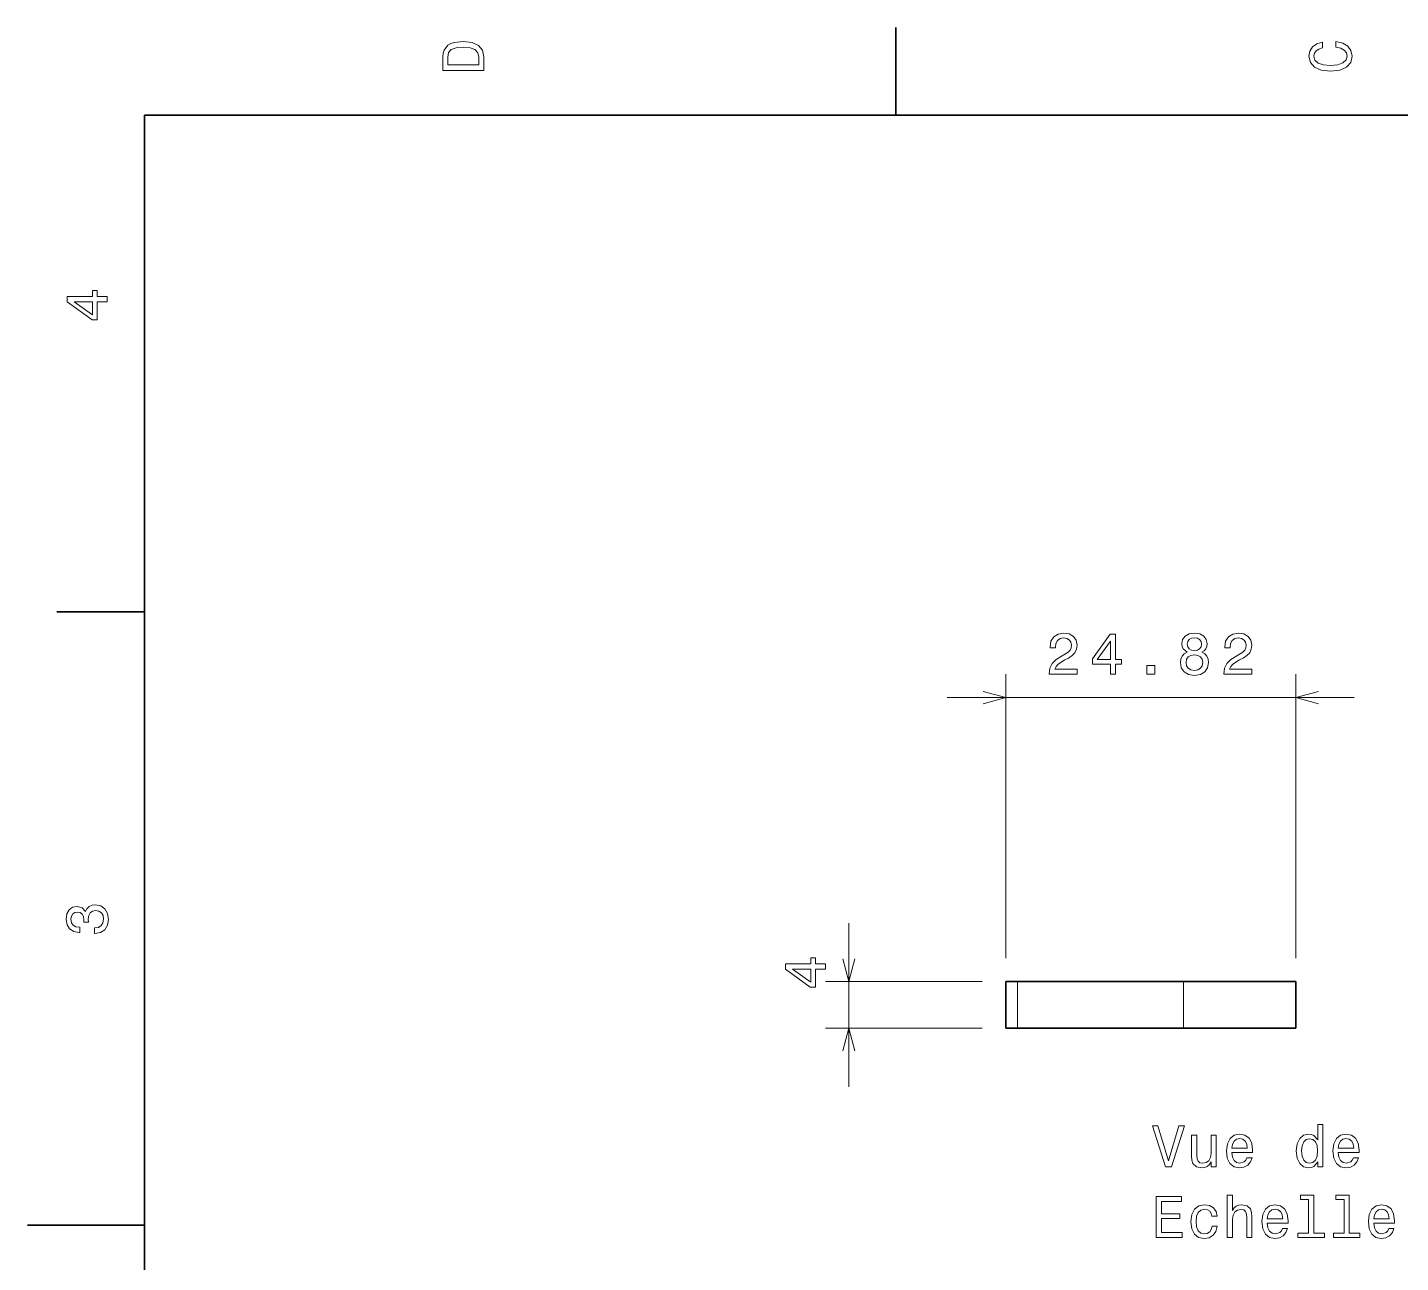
# Model space of a CAD drawing. Extents: x 0 to 296, y 0 to 210.
# Drawn here: x 0 to 117.5, y 101.8 to 207.5 of the extents above; entities that cross this region are included whole.
import ezdxf

# ---------------------------------------------------------------- set-up
doc = ezdxf.new("R2010")
doc.units = 0

msp = doc.modelspace()

# ---------------------------------------------------------------- linework, layer by layer
at = {"color": 7, "lineweight": 35, "ltscale": 0.1875}
for p, q in [((74.300003, 200), (74.300003, 207.5)), ((10, 157.5), (2.5, 157.5))]:
    msp.add_line(p, q, dxfattribs=at)
at = {"color": 7, "lineweight": 35}
for p, q in [((287, 200), (10, 200)), ((10, 200), (10, 10))]:
    msp.add_line(p, q, dxfattribs=at)
at = {"color": 7, "lineweight": 13}
for p, q in [((83.693192, 127.86441), (83.693192, 152.153015)), ((108.518028, 127.86441), (108.518028, 152.153015)), ((78.693192, 150.153015), (113.518036, 150.153015))]:
    msp.add_line(p, q, dxfattribs=at)
at = {"color": 7, "lineweight": 13, "ltscale": 0.35}
msp.add_line((70.279427, 116.86441), (70.279427, 130.86441), dxfattribs=at)
at = {"color": 7, "lineweight": 13, "ltscale": 0.335344}
for p, q in [((81.693192, 125.86441), (68.279427, 125.86441)), ((81.693192, 121.86441), (68.279427, 121.86441))]:
    msp.add_line(p, q, dxfattribs=at)
at = {"color": 7, "lineweight": 35, "ltscale": 0.025}
for p, q in [((83.693192, 125.86441), (84.693192, 125.86441)), ((83.693192, 121.86441), (84.693192, 121.86441))]:
    msp.add_line(p, q, dxfattribs=at)
at = {"color": 7, "lineweight": 35, "ltscale": 0.1}
for p, q in [((83.693192, 125.86441), (83.693192, 121.86441)), ((108.518028, 125.86441), (108.518028, 121.86441))]:
    msp.add_line(p, q, dxfattribs=at)
at = {"color": 7, "lineweight": 35, "ltscale": 0.355621}
for p, q in [((98.91803, 125.86441), (84.693192, 125.86441)), ((98.91803, 121.86441), (84.693192, 121.86441))]:
    msp.add_line(p, q, dxfattribs=at)
at = {"color": 7, "lineweight": 13, "ltscale": 0.1}
for p, q in [((84.693192, 125.86441), (84.693192, 121.86441)), ((98.91803, 121.86441), (98.91803, 125.86441))]:
    msp.add_line(p, q, dxfattribs=at)
at = {"color": 7, "lineweight": 35, "ltscale": 0.24}
for p, q in [((98.91803, 125.86441), (108.518028, 125.86441)), ((98.91803, 121.86441), (108.518028, 121.86441))]:
    msp.add_line(p, q, dxfattribs=at)
at = {"color": 7, "lineweight": 35, "ltscale": 0.25}
msp.add_line((10, 105), (0, 105), dxfattribs=at)
at = {"color": 7, "lineweight": 13}
for points in [[(35.533215, 204.994965), (35.533215, 203.829971), (39.033215, 203.829971), (39.033215, 204.994965), (38.922264, 205.544678), (38.584366, 205.953171), (38.034657, 206.205338), (37.283215, 206.296112), (36.516644, 206.215424), (36.21405, 206.114563), (35.971977, 205.973343), (35.644165, 205.56485), (35.563473, 205.297562)], [(35.951801, 204.959656), (36.027451, 205.342941), (36.259438, 205.605194), (36.672985, 205.761536), (37.283215, 205.811966), (37.873272, 205.756485), (38.286816, 205.600143), (38.533936, 205.332855), (38.614628, 204.959656), (38.614628, 204.298996), (35.951801, 204.298996)], [(111.93206, 205.817017), (112.35569, 205.716141), (112.658287, 205.549713), (112.844887, 205.317734), (112.905403, 205.045395), (112.814629, 204.71759), (112.54229, 204.460388), (112.098488, 204.28891), (111.483215, 204.233429), (110.872986, 204.28891), (110.424141, 204.455338), (110.151802, 204.71254), (110.055984, 205.045395), (110.106415, 205.287476), (110.247627, 205.494247), (110.474571, 205.655624), (110.787247, 205.766571), (110.787247, 206.245682), (110.308144, 206.094391), (109.94503, 205.832138), (109.718086, 205.474075), (109.637398, 205.045395), (109.763474, 204.510818), (110.116501, 204.10231), (110.696472, 203.840057), (111.483215, 203.749283), (112.269958, 203.840057), (112.84993, 204.10231), (113.208, 204.510818), (113.329041, 205.045395), (113.233215, 205.51442), (112.965927, 205.892654), (112.527161, 206.159943), (111.93206, 206.301163)], [(6.833213, 184.02739), (6.833213, 184.481277), (5.965778, 184.481277), (5.965778, 184.98056), (5.56232, 184.98056), (5.56232, 184.481277), (3.408862, 184.481277), (3.408862, 184.022339), (5.521974, 182.489197), (5.965778, 182.489197), (5.965778, 184.02739)], [(5.56232, 182.912827), (3.993876, 184.02739), (5.56232, 184.02739)], [(87.403015, 152.153015), (89.80864, 152.153015), (89.80864, 152.586731), (87.907341, 152.586731), (88.013245, 152.823761), (88.194801, 153.020447), (88.754601, 153.378525), (89.052155, 153.529816), (89.385002, 153.746674), (89.62204, 153.99884), (89.758202, 154.296387), (89.80864, 154.634277), (89.7229, 155.057907), (89.48587, 155.390762), (89.122757, 155.602585), (88.653732, 155.678238), (88.169586, 155.592499), (87.80143, 155.355469), (87.5644, 154.977219), (87.483704, 154.477936), (87.483704, 154.407333), (87.942642, 154.407333), (87.942642, 154.447678), (87.988029, 154.790619), (88.124199, 155.042786), (88.341057, 155.204163), (88.628517, 155.259644), (88.921028, 155.209213), (89.137886, 155.08313), (89.279099, 154.886444), (89.329529, 154.639328), (89.294228, 154.407333), (89.198402, 154.210648), (89.037018, 154.039185), (88.815117, 153.887878), (88.51757, 153.726501), (88.023331, 153.413818), (87.675354, 153.080963), (87.468582, 152.677505), (87.403015, 152.168152)], [(92.646965, 152.153015), (93.100853, 152.153015), (93.100853, 153.020447), (93.600136, 153.020447), (93.600136, 153.423904), (93.100853, 153.423904), (93.100853, 155.577362), (92.641922, 155.577362), (91.10878, 153.464249), (91.10878, 153.020447), (92.646965, 153.020447)], [(99.21627, 154.039185), (98.959068, 153.897964), (98.782555, 153.701279), (98.6716, 153.454163), (98.636299, 153.156616), (98.716995, 152.707764), (98.948982, 152.359787), (99.327225, 152.137878), (99.841629, 152.052155), (100.350998, 152.137878), (100.72924, 152.359787), (100.961227, 152.707764), (101.046967, 153.156616), (101.006622, 153.454163), (100.900711, 153.701279), (100.719154, 153.897964), (100.466995, 154.039185), (100.668724, 154.160217), (100.809937, 154.326645), (100.895668, 154.528381), (100.925926, 154.775497), (100.845238, 155.13356), (100.633423, 155.421021), (100.290482, 155.60762), (99.841629, 155.678238), (99.387741, 155.60762), (99.0448, 155.421021), (98.827942, 155.13356), (98.752296, 154.775497), (98.777512, 154.528381), (98.863251, 154.326645)], [(99.2314, 154.735153), (99.271751, 154.957047), (99.392784, 155.128525), (99.584427, 155.234421), (99.841629, 155.27478), (100.093796, 155.234421), (100.285439, 155.128525), (100.406479, 154.957047), (100.451866, 154.735153), (100.406479, 154.508209), (100.285439, 154.331696), (100.093796, 154.215698), (99.841629, 154.180389), (99.584427, 154.220734), (99.392784, 154.331696), (99.271751, 154.508209)], [(102.347107, 152.153015), (104.752731, 152.153015), (104.752731, 152.586731), (102.851433, 152.586731), (102.957336, 152.823761), (103.138893, 153.020447), (103.698692, 153.378525), (103.996246, 153.529816), (104.329102, 153.746674), (104.566132, 153.99884), (104.702293, 154.296387), (104.752731, 154.634277), (104.666992, 155.057907), (104.429962, 155.390762), (104.066849, 155.602585), (103.597832, 155.678238), (103.113678, 155.592499), (102.745522, 155.355469), (102.508492, 154.977219), (102.427803, 154.477936), (102.427803, 154.407333), (102.886734, 154.407333), (102.886734, 154.447678), (102.932121, 154.790619), (103.068291, 155.042786), (103.285149, 155.204163), (103.572617, 155.259644), (103.86512, 155.209213), (104.081978, 155.08313), (104.22319, 154.886444), (104.273621, 154.639328), (104.238319, 154.407333), (104.142502, 154.210648), (103.981117, 154.039185), (103.759216, 153.887878), (103.461662, 153.726501), (102.967422, 153.413818), (102.619446, 153.080963), (102.412674, 152.677505), (102.347107, 152.168152)], [(91.53241, 153.423904), (92.646965, 154.992355), (92.646965, 153.423904)], [(95.757629, 152.153015), (96.45359, 152.153015), (96.45359, 152.904449), (95.757629, 152.904449)], [(99.120453, 153.166702), (99.16584, 153.43399), (99.312096, 153.635727), (99.53904, 153.766846), (99.841629, 153.812241), (100.139183, 153.766846), (100.366127, 153.635727), (100.512383, 153.43399), (100.562813, 153.166702), (100.512383, 152.879242), (100.366127, 152.662384), (100.139183, 152.521164), (99.841629, 152.475784), (99.53904, 152.521164), (99.312096, 152.662384), (99.16584, 152.879242)], [(5.73379, 129.979111), (5.769093, 129.979111), (6.253242, 130.059799), (6.616354, 130.296829), (6.848343, 130.670029), (6.934078, 131.164276), (6.848343, 131.688766), (6.626441, 132.082138), (6.273415, 132.334305), (5.819525, 132.425079), (5.521974, 132.384735), (5.279899, 132.273788), (5.0933, 132.092224), (4.957133, 131.850143), (4.684798, 132.177963), (4.251081, 132.293961), (3.857709, 132.218307), (3.560158, 132.00145), (3.373559, 131.648422), (3.307997, 131.164276), (3.388689, 130.710388), (3.610591, 130.362396), (3.963617, 130.135452), (4.432637, 130.059799), (4.46794, 130.059799), (4.46794, 130.508652), (4.145173, 130.548996), (3.913184, 130.680115), (3.771974, 130.891937), (3.721542, 131.189484), (3.761888, 131.451736), (3.867795, 131.643372), (4.039265, 131.759369), (4.271254, 131.804764), (4.518372, 131.759369), (4.684798, 131.638336), (4.785663, 131.426514), (4.815922, 131.139053), (4.810879, 130.942368), (5.209294, 130.942368), (5.199208, 131.189484), (5.244596, 131.507217), (5.365634, 131.744247), (5.56232, 131.885452), (5.819525, 131.935883), (6.112032, 131.880417), (6.328891, 131.734161), (6.465058, 131.502167), (6.510447, 131.194534), (6.460014, 130.876801), (6.308718, 130.644821), (6.066643, 130.498566), (5.73379, 130.443085)], [(68.279427, 126.925293), (68.279427, 127.379196), (67.411987, 127.379196), (67.411987, 127.878479), (67.00853, 127.878479), (67.00853, 127.379196), (64.855072, 127.379196), (64.855072, 126.920258), (66.968185, 125.387115), (67.411987, 125.387115), (67.411987, 126.925293)], [(67.00853, 125.81076), (65.440086, 126.925293), (67.00853, 126.925293)], [(98.501137, 113.512825), (97.623619, 110.53228), (96.720879, 113.512825), (96.241776, 113.512825), (97.37146, 110.007782), (97.875778, 110.007782), (98.980247, 113.512825)], [(103.040047, 111.233284), (104.815262, 111.233284), (104.820305, 111.440056), (104.739609, 112.020027), (104.517708, 112.453751), (104.164688, 112.715996), (103.695663, 112.811813), (103.236732, 112.710953), (102.883705, 112.428528), (102.656761, 111.969597), (102.576065, 111.36441), (102.651718, 110.744095), (102.878662, 110.290199), (103.226646, 110.007782), (103.680534, 109.911964), (104.073906, 109.977524), (104.396675, 110.148994), (104.633705, 110.421326), (104.769875, 110.784439), (104.331108, 110.784439), (104.240334, 110.58271), (104.109207, 110.431412), (103.736008, 110.310379), (103.448547, 110.365852), (103.231689, 110.542366), (103.090477, 110.829826), (103.040047, 111.218155)], [(110.388031, 110.426369), (110.388031, 110.007782), (110.831833, 110.007782), (110.831833, 113.628822), (110.393066, 113.628822), (110.393066, 112.302452), (110.055176, 112.685738), (109.848404, 112.776512), (109.611374, 112.811813), (109.182693, 112.710953), (108.849846, 112.428528), (108.63298, 111.97464), (108.557335, 111.36441), (108.63298, 110.754181), (108.849846, 110.295242), (109.182693, 110.007782), (109.611374, 109.911964), (109.848404, 109.947266), (110.060219, 110.03804)], [(112.148117, 111.233284), (113.923332, 111.233284), (113.928375, 111.440056), (113.847679, 112.020027), (113.625778, 112.453751), (113.272751, 112.715996), (112.803734, 112.811813), (112.344803, 112.710953), (111.991776, 112.428528), (111.764832, 111.969597), (111.684135, 111.36441), (111.759789, 110.744095), (111.986732, 110.290199), (112.334717, 110.007782), (112.788605, 109.911964), (113.181976, 109.977524), (113.504745, 110.148994), (113.741776, 110.421326), (113.877945, 110.784439), (113.439178, 110.784439), (113.348404, 110.58271), (113.217278, 110.431412), (112.844078, 110.310379), (112.556618, 110.365852), (112.339752, 110.542366), (112.198547, 110.829826), (112.148117, 111.218155)], [(101.70359, 112.715996), (101.259781, 112.715996), (101.259781, 111.152596), (101.209351, 110.789482), (101.063095, 110.527237), (100.836151, 110.365852), (100.538605, 110.315422), (100.301575, 110.355766), (100.150276, 110.476799), (100.064537, 110.683571), (100.044365, 110.976082), (100.044365, 112.715996), (99.600563, 112.715996), (99.600563, 110.935738), (99.615692, 110.577667), (99.711517, 110.280113), (100.004021, 110.007782), (100.473038, 109.911964), (100.725204, 109.947266), (100.942062, 110.03804), (101.128662, 110.194382), (101.279961, 110.421326), (101.279961, 110.007782), (101.70359, 110.007782)], [(103.040047, 111.606483), (103.09552, 111.954468), (103.231689, 112.21167), (103.438461, 112.368011), (103.710793, 112.423485), (103.978088, 112.368011), (104.18486, 112.21167), (104.310936, 111.954468), (104.356323, 111.606483)], [(109.687019, 112.413399), (109.979523, 112.342796), (110.201431, 112.146111), (110.33255, 111.818298), (110.38298, 111.36441), (110.33255, 110.905479), (110.201431, 110.577667), (109.979523, 110.375938), (109.687019, 110.310379), (109.409637, 110.375938), (109.197823, 110.577667), (109.056618, 110.910522), (109.011223, 111.36441), (109.056618, 111.813255), (109.197823, 112.141068), (109.409637, 112.342796)], [(112.148117, 111.606483), (112.20359, 111.954468), (112.339752, 112.21167), (112.546524, 112.368011), (112.818863, 112.423485), (113.086151, 112.368011), (113.292923, 112.21167), (113.419006, 111.954468), (113.464394, 111.606483)], [(96.564537, 103.960953), (98.783562, 103.960953), (98.783562, 104.384583), (97.028519, 104.384583), (97.028519, 105.56974), (98.591919, 105.56974), (98.591919, 105.988327), (97.028519, 105.988327), (97.028519, 107.037323), (98.743217, 107.037323), (98.743217, 107.460953), (96.564537, 107.460953)], [(102.651718, 103.960953), (103.09552, 103.960953), (103.09552, 105.524353), (103.140907, 105.882423), (103.287163, 106.144669), (103.514107, 106.306053), (103.816704, 106.36657), (104.058777, 106.316139), (104.210075, 106.17997), (104.285721, 105.953026), (104.310936, 105.650436), (104.310936, 103.960953), (104.754745, 103.960953), (104.754745, 105.741211), (104.734566, 106.099281), (104.643791, 106.396835), (104.346237, 106.669167), (103.882263, 106.764984), (103.630104, 106.729683), (103.413246, 106.633865), (103.231689, 106.482567), (103.09552, 106.275795), (103.09552, 107.581993), (102.651718, 107.581993)], [(109.606323, 107.208794), (109.606323, 104.334152), (108.693504, 104.334152), (108.693504, 103.960953), (110.957909, 103.960953), (110.957909, 104.334152), (110.050133, 104.334152), (110.050133, 107.581993), (108.910362, 107.581993), (108.910362, 107.208794)], [(112.642349, 107.208794), (112.642349, 104.334152), (111.729523, 104.334152), (111.729523, 103.960953), (113.993935, 103.960953), (113.993935, 104.334152), (113.086151, 104.334152), (113.086151, 107.581993), (111.946381, 107.581993), (111.946381, 107.208794)], [(101.340477, 105.771469), (101.779236, 105.771469), (101.688461, 106.174927), (101.471603, 106.492653), (101.133705, 106.689339), (100.694946, 106.764984), (100.210793, 106.664124), (99.842636, 106.381699), (99.610649, 105.922768), (99.529961, 105.307495), (99.605606, 104.697266), (99.83255, 104.24337), (100.19062, 103.960953), (100.679817, 103.865135), (101.113533, 103.940781), (101.451431, 104.152596), (101.683418, 104.485451), (101.784279, 104.929253), (101.360649, 104.929253), (101.285004, 104.646835), (101.143791, 104.435013), (100.942062, 104.303894), (100.694946, 104.26355), (100.387306, 104.329109), (100.165405, 104.530838), (100.029236, 104.85865), (99.983849, 105.322624), (100.029236, 105.776512), (100.170448, 106.104324), (100.397392, 106.306053), (100.694946, 106.376656), (100.957191, 106.331268), (101.153877, 106.215279), (101.285004, 106.023636)], [(106.076065, 105.186455), (107.851288, 105.186455), (107.856323, 105.393227), (107.775635, 105.973198), (107.553734, 106.406921), (107.200706, 106.669167), (106.731689, 106.764984), (106.272751, 106.664124), (105.919724, 106.381699), (105.69278, 105.922768), (105.612091, 105.317581), (105.687737, 104.697266), (105.914688, 104.24337), (106.262665, 103.960953), (106.71656, 103.865135), (107.109932, 103.930695), (107.432693, 104.102165), (107.669724, 104.374496), (107.805893, 104.73761), (107.367134, 104.73761), (107.276352, 104.535881), (107.145233, 104.384583), (106.772034, 104.26355), (106.484566, 104.319023), (106.267708, 104.495537), (106.126503, 104.782997), (106.076065, 105.171326)], [(106.076065, 105.559654), (106.131546, 105.907639), (106.267708, 106.164841), (106.47448, 106.321182), (106.746819, 106.376656), (107.014107, 106.321182), (107.220879, 106.164841), (107.346962, 105.907639), (107.392349, 105.559654)], [(115.184135, 105.186455), (116.959351, 105.186455), (116.964394, 105.393227), (116.883705, 105.973198), (116.661804, 106.406921), (116.308777, 106.669167), (115.839752, 106.764984), (115.380821, 106.664124), (115.027802, 106.381699), (114.80085, 105.922768), (114.720161, 105.317581), (114.795807, 104.697266), (115.022751, 104.24337), (115.370735, 103.960953), (115.824631, 103.865135), (116.218002, 103.930695), (116.540764, 104.102165), (116.777802, 104.374496), (116.913963, 104.73761), (116.475204, 104.73761), (116.384422, 104.535881), (116.253304, 104.384583), (115.880104, 104.26355), (115.592636, 104.319023), (115.375778, 104.495537), (115.234573, 104.782997), (115.184135, 105.171326)], [(115.184135, 105.559654), (115.239609, 105.907639), (115.375778, 106.164841), (115.58255, 106.321182), (115.854889, 106.376656), (116.122177, 106.321182), (116.328949, 106.164841), (116.455032, 105.907639), (116.50042, 105.559654)]]:
    msp.add_lwpolyline(points, close=True, dxfattribs=at)
for points in [[(81.761337, 149.635376), (83.693192, 150.153015), (81.761337, 150.670654)], [(110.449883, 150.670654), (108.518028, 150.153015), (110.449883, 149.635376)], [(69.761787, 127.796249), (70.279427, 125.86441), (70.797058, 127.796249)], [(70.797058, 119.932556), (70.279427, 121.86441), (69.761787, 119.932556)]]:
    msp.add_lwpolyline(points, dxfattribs=at)

doc.saveas('drawing.dxf')
